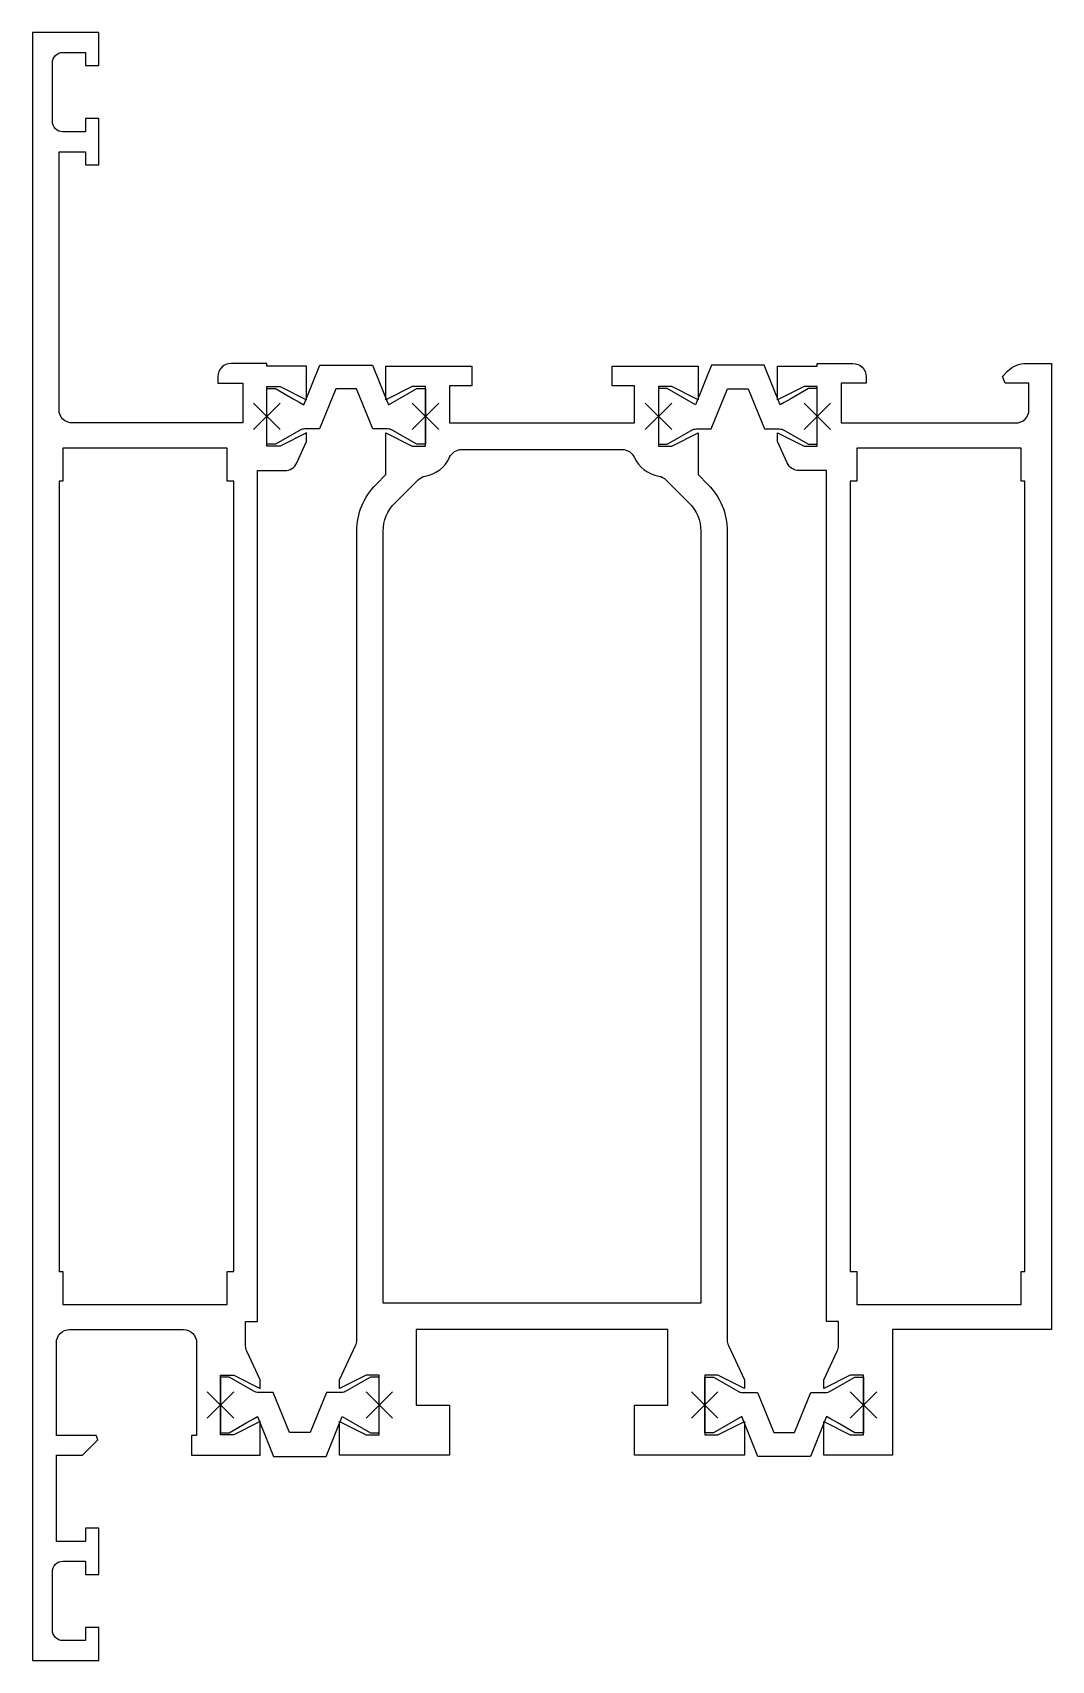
# Model space of a CAD drawing. Header units: millimetres. Extents: x -77 to 0, y -19 to 104.
import ezdxf

# ---------------------------------------------------------------- set-up
doc = ezdxf.new("R2010")
doc.units = ezdxf.units.MM
doc.header["$PDMODE"] = 3
doc.header["$PDSIZE"] = 1
doc.layers.add('X_SNAP', color=7, linetype='Continuous', lineweight=0, plot=False)

msp = doc.modelspace()

# ---------------------------------------------------------------- linework, layer by layer
for points in [[(-59.8, 2.2), (-60.81, 4.36, -0.109518), (-60.9, 4.78), (-60.9, 6.6), (-60, 6.6), (-60, 70.9), (-57.94, 70.9, 0.294108), (-57.03, 71.49), (-56.3, 73.1), (-56.3, 73.75), (-58.3, 72.75), (-59.3, 72.75), (-59.3, 77.25), (-58.3, 77.25), (-56.3, 76.25), (-56.3, 78.8), (-59.3, 78.8), (-59.3, 79), (-62, 79, 0.414214), (-63, 78), (-63, 77.5), (-61.1, 77.5), (-61.1, 74.5), (-74, 74.5, -0.414214), (-75, 75.5), (-75, 95), (-73, 95), (-73, 94), (-72, 94), (-72, 97.5), (-73, 97.5), (-73, 96.5), (-74.7, 96.5, -0.414214), (-75.5, 97.3), (-75.5, 101.7, -0.414214), (-74.7, 102.5), (-73, 102.5), (-73, 101.5), (-72, 101.5), (-72, 104), (-77, 104), (-77, -19), (-72, -19), (-72, -16.5), (-73, -16.5), (-73, -17.5), (-74.7, -17.5, -0.414214), (-75.5, -16.7), (-75.5, -12.3, -0.414214), (-74.7, -11.5), (-73, -11.5), (-73, -12.5), (-72, -12.5), (-72, -9), (-73, -9), (-73, -10), (-75.2, -10), (-75.2, -3.5), (-73.22, -3.5), (-72.06, -2.34), (-72.2, -2), (-75.2, -2), (-75.2, 5, -0.414214), (-74.2, 6), (-65.6, 6, -0.414214), (-64.6, 5), (-64.6, -2), (-65, -2), (-65, -3.5), (-59.8, -3.5), (-59.8, -0.95), (-61.8, -1.95), (-62.8, -1.95), (-62.8, 2.55), (-61.8, 2.55), (-59.8, 1.55), (-59.8, 2.2)], [(-55.31, 74.05), (-56.43, 74.05, 0.131652), (-56.83, 73.94), (-58.64, 72.9), (-59.3, 72.9), (-59.3, 77.1), (-58.64, 77.1), (-57.3, 76.33), (-56.81, 76.04), (-56.51, 75.87), (-55.3, 78.88), (-51.3, 78.88), (-50.09, 75.87), (-47.96, 77.1), (-47.3, 77.1), (-47.3, 72.9), (-47.96, 72.9), (-49.77, 73.94, 0.131652), (-50.17, 74.05), (-51.29, 74.05), (-52.52, 77.08), (-54.09, 77.08)], [(-23.2, 2.2), (-23.2, 1.55), (-25.2, 2.55), (-26.2, 2.55), (-26.2, -1.95), (-25.2, -1.95), (-23.2, -0.95), (-23.2, -3.5), (-31.5, -3.5), (-31.5, 0.3), (-29, 0.3), (-29, 6), (-48, 6), (-48, 0.3), (-45.5, 0.3), (-45.5, -3.5), (-53.8, -3.5), (-53.8, -0.95), (-51.8, -1.95), (-50.8, -1.95), (-50.8, 2.55), (-51.8, 2.55), (-53.8, 1.55), (-53.8, 2.2), (-52.59, 4.79, 0.109518), (-52.5, 5.21), (-52.5, 66.33, -0.198912), (-51.04, 69.86), (-50.3, 70.6), (-50.3, 73.1), (-50.3, 73.1), (-50.3, 73.75), (-48.3, 72.75), (-47.3, 72.75), (-47.3, 77.25), (-48.3, 77.25), (-50.3, 76.25), (-50.3, 78.8), (-43.8, 78.8), (-43.8, 77.3), (-45.5, 77.3), (-45.5, 74.5), (-31.5, 74.5), (-31.5, 77.3), (-33.2, 77.3), (-33.2, 78.8), (-26.7, 78.8), (-26.7, 76.25), (-28.7, 77.25), (-29.7, 77.25), (-29.7, 72.75), (-28.7, 72.75), (-26.7, 73.75), (-26.7, 70.6), (-25.96, 69.86, -0.198912), (-24.5, 66.33), (-24.5, 5.21, 0.109518), (-24.41, 4.79), (-23.2, 2.2)], [(-21.69, 74.05), (-20.57, 74.05, -0.131652), (-20.17, 73.94), (-18.36, 72.9), (-17.7, 72.9), (-17.7, 77.1), (-18.36, 77.1), (-19.7, 76.33), (-20.19, 76.04), (-20.49, 75.87), (-21.7, 78.88), (-25.7, 78.88), (-26.91, 75.87), (-29.04, 77.1), (-29.7, 77.1), (-29.7, 72.9), (-29.04, 72.9), (-27.23, 73.94, -0.131652), (-26.83, 74.05), (-25.71, 74.05), (-24.49, 77.08), (-22.91, 77.08)], [(-17.7, 79), (-15, 79, -0.414214), (-14, 78), (-14, 77.5), (-15.9, 77.5), (-15.9, 74.5), (-2.7, 74.5, 0.414214), (-1.7, 75.5), (-1.7, 77.5), (-3.5, 77.5), (-3.71, 78.01), (-3.31, 78.41, -0.198912), (-1.9, 79), (0, 79), (0, 6), (-12, 6), (-12, -3.5), (-17.2, -3.5), (-17.2, -0.95), (-15.2, -1.95), (-14.2, -1.95), (-14.2, 2.55), (-15.2, 2.55), (-17.2, 1.55), (-17.2, 2.2), (-16.19, 4.36, 0.109518), (-16.1, 4.78), (-16.1, 6.6), (-17, 6.6), (-17, 70.9), (-19.06, 70.9, -0.294108), (-19.97, 71.49), (-20.7, 73.1), (-20.7, 73.75), (-18.7, 72.75), (-17.7, 72.75), (-17.7, 77.25), (-18.7, 77.25), (-20.7, 76.25), (-20.7, 78.8), (-17.7, 78.8), (-17.7, 79)], [(-49.62, 68.45), (-47.86, 70.21, -0.154989), (-47.33, 70.49, 0.248244), (-45.48, 71.91, -0.293963), (-44.57, 72.5), (-32.44, 72.5, -0.293963), (-31.53, 71.91, 0.248244), (-29.67, 70.49, -0.154989), (-29.14, 70.21), (-27.38, 68.45, -0.198912), (-26.5, 66.33), (-26.5, 8), (-50.5, 8), (-50.5, 66.33, -0.198912), (-49.62, 68.45)], [(-58.81, 1.25), (-59.93, 1.25, -0.131652), (-60.33, 1.36), (-62.14, 2.4), (-62.8, 2.4), (-62.8, -1.8), (-62.14, -1.8), (-60.8, -1.03), (-60.31, -0.74), (-60.01, -0.57), (-58.8, -3.58), (-54.8, -3.58), (-53.59, -0.57), (-51.46, -1.8), (-50.8, -1.8), (-50.8, 2.4), (-51.46, 2.4), (-53.27, 1.36, -0.131652), (-53.67, 1.25), (-54.79, 1.25), (-56.02, -1.78), (-57.59, -1.78)], [(-18.19, 1.25), (-17.07, 1.25, 0.131652), (-16.67, 1.36), (-14.86, 2.4), (-14.2, 2.4), (-14.2, -1.8), (-14.86, -1.8), (-16.2, -1.03), (-16.69, -0.74), (-16.99, -0.57), (-18.2, -3.58), (-22.2, -3.58), (-23.41, -0.57), (-25.54, -1.8), (-26.2, -1.8), (-26.2, 2.4), (-25.54, 2.4), (-23.73, 1.36, 0.131652), (-23.33, 1.25), (-22.21, 1.25), (-20.99, -1.78), (-19.41, -1.78)]]:
    msp.add_lwpolyline(points, format="xyb", close=True)
for points in [[(-62.3, 72.6), (-74.7, 72.6), (-74.7, 70.1), (-75, 70.1), (-75, 10.4), (-74.7, 10.4), (-74.7, 7.9), (-62.3, 7.9), (-62.3, 10.4), (-61.8, 10.4), (-61.8, 70.1), (-62.3, 70.1), (-62.3, 72.6)], [(-14.7, 7.9), (-2.3, 7.9), (-2.3, 10.4), (-2, 10.4), (-2, 70.1), (-2.3, 70.1), (-2.3, 72.6), (-14.7, 72.6), (-14.7, 70.1), (-15.2, 70.1), (-15.2, 10.4), (-14.7, 10.4), (-14.7, 7.9)]]:
    msp.add_lwpolyline(points, close=True)
at = {"layer": 'X_SNAP'}
for p in [(-59.3, 75), (-59.3, 75), (-59.3, 75), (-47.3, 75), (-47.3, 75), (-47.3, 75), (-29.7, 75), (-29.7, 75), (-29.7, 75), (-17.7, 75), (-17.7, 75), (-17.7, 75), (-62.8, 0.3), (-62.8, 0.3), (-62.8, 0.3), (-50.8, 0.3), (-50.8, 0.3), (-50.8, 0.3), (-26.2, 0.3), (-26.2, 0.3), (-26.2, 0.3), (-14.2, 0.3), (-14.2, 0.3), (-14.2, 0.3)]:
    msp.add_point(p, dxfattribs=at)

doc.saveas('drawing.dxf')
